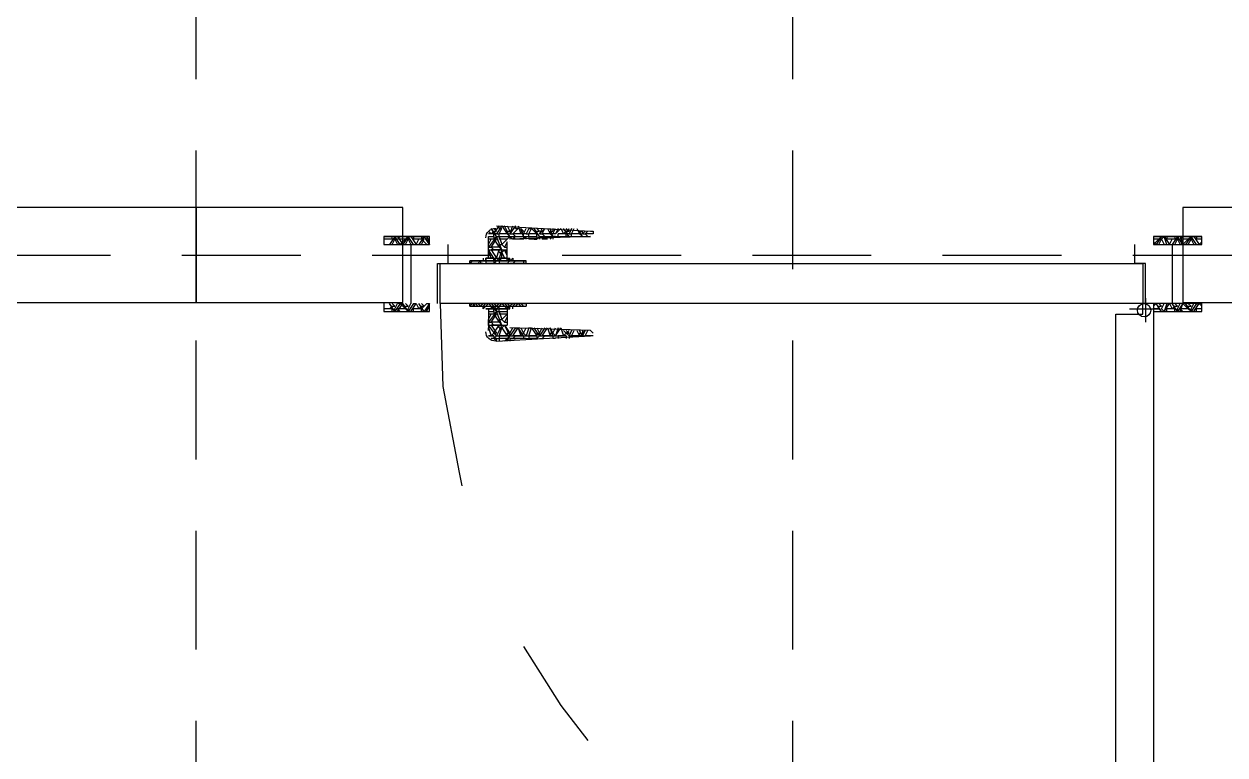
# Model space of a CAD drawing. Header units: centimetres. Extents: x -71 to 5571, y -2315 to 960.
# Drawn here: x 368.4 to 494.7, y 333.9 to 410.8 of the extents above; entities that cross this region are included whole.
import ezdxf

# ---------------------------------------------------------------- set-up
doc = ezdxf.new("R2010")
doc.units = ezdxf.units.CM
doc.linetypes.add('AKS_SEYREK', pattern=[20, 12.5, -7.5])
for name, color, linetype in [('AKS', 8, 'AKS_SEYREK'), ('IC_DUVAR_100', 7, 'Continuous'), ('IC_KAPILAR', 7, 'Continuous')]:
    doc.layers.add(name, color=color, linetype=linetype)

# ---------------------------------------------------------------- blocks, each defined once
blk = doc.blocks.new("100'LÜK 125'LİK PANO")
blk.add_lwpolyline([(0, 0), (10, 0), (10, 125.5), (0, 125.5)], close=True)
blk = doc.blocks.new('kaynak-ic-kapi')
at = {"color": 133, "linetype": 'Continuous', "lineweight": 25, "true_color": 0x6ec1dd}
for p, q in [((54328.39, 7919.03), (54328.39, 7993.18)), ((54324.44, 7991.77), (54324.44, 7920.16)), ((54259.03, 7922.7), (54259.31, 7922.98)), ((54259.31, 7922.98), (54259.31, 7922.7)), ((54259.31, 7922.98), (54269.18, 7922.41)), ((54259.6, 7922.7), (54259.6, 7922.98)), ((54260.16, 7922.98), (54260.44, 7922.7)), ((54260.44, 7922.98), (54260.44, 7922.7)), ((54260.72, 7922.7), (54260.72, 7922.98)), ((54258.47, 7922.41), (54259.03, 7922.41)), ((54259.03, 7922.41), (54258.47, 7922.41)), ((54258.47, 7921.57), (54258.75, 7922.41)), ((54258.47, 7921.85), (54258.47, 7921.57)), ((54258.47, 7919.59), (54258.47, 7921.85)), ((54258.47, 7921.29), (54258.47, 7921.57)), ((54258.47, 7921.57), (54258.47, 7921.57)), ((54258.75, 7922.7), (54258.75, 7922.7)), ((54259.03, 7922.7), (54258.75, 7922.7)), ((54258.75, 7922.7), (54258.75, 7922.7)), ((54259.03, 7922.13), (54258.75, 7922.41)), ((54258.75, 7921.29), (54259.31, 7922.13)), ((54259.03, 7922.41), (54259.03, 7922.7)), ((54259.31, 7922.7), (54259.03, 7922.7)), ((54259.03, 7922.41), (54259.03, 7922.41)), ((54259.31, 7922.41), (54259.03, 7922.13)), ((54259.03, 7922.13), (54259.31, 7922.13)), ((54259.03, 7922.13), (54259.6, 7921.29)), ((54259.31, 7922.7), (54259.6, 7922.7)), ((54259.31, 7922.41), (54259.6, 7922.41)), ((54259.6, 7922.41), (54259.6, 7922.7)), ((54260.44, 7922.7), (54259.6, 7922.7)), ((54259.6, 7922.41), (54259.6, 7922.41)), ((54260.44, 7922.41), (54259.6, 7922.41)), ((54259.6, 7922.41), (54259.88, 7921.57)), ((54259.6, 7921.57), (54259.6, 7921.29)), ((54259.6, 7921.57), (54259.88, 7921.57)), ((54259.88, 7921.57), (54260.44, 7922.41)), ((54260.16, 7921.29), (54259.88, 7921.57)), ((54260.72, 7922.41), (54260.16, 7921.29)), ((54260.16, 7921.29), (54260.72, 7922.13)), ((54260.72, 7922.41), (54260.44, 7922.7)), ((54260.72, 7922.41), (54260.44, 7922.41)), ((54260.44, 7922.13), (54260.44, 7922.41)), ((54260.44, 7922.13), (54260.72, 7922.13)), ((54261.01, 7922.7), (54260.72, 7922.7)), ((54260.72, 7922.7), (54260.72, 7922.7)), ((54260.72, 7922.7), (54261.01, 7922.7)), ((54260.72, 7922.41), (54260.72, 7922.13)), ((54260.72, 7922.41), (54261.01, 7922.41)), ((54260.72, 7922.13), (54261.01, 7921.57)), ((54269.18, 7921.85), (54260.72, 7921.57)), ((54261.29, 7922.41), (54261.01, 7922.7)), ((54262.13, 7922.7), (54261.01, 7922.7)), ((54261.01, 7922.7), (54261.29, 7922.7)), ((54261.29, 7922.41), (54261.01, 7922.41)), ((54262.13, 7922.41), (54261.01, 7922.41)), ((54261.01, 7922.41), (54261.57, 7921.57)), ((54261.29, 7921.57), (54261.29, 7921.57)), ((54261.29, 7921.57), (54261.57, 7921.57)), ((54262.13, 7922.41), (54261.57, 7921.57)), ((54261.57, 7921.57), (54261.85, 7922.41)), ((54261.85, 7922.7), (54261.85, 7922.7)), ((54261.85, 7922.7), (54261.85, 7922.7)), ((54262.13, 7922.13), (54261.85, 7922.41)), ((54261.85, 7921.57), (54262.13, 7922.13)), ((54262.13, 7922.41), (54262.13, 7922.7)), ((54262.13, 7922.41), (54262.13, 7922.7)), ((54262.42, 7922.7), (54262.13, 7922.7)), ((54262.13, 7922.41), (54262.13, 7922.41)), ((54262.42, 7922.41), (54262.13, 7922.13)), ((54262.13, 7922.13), (54262.13, 7922.13)), ((54262.13, 7922.13), (54262.42, 7921.57)), ((54262.42, 7922.7), (54262.42, 7922.7)), ((54262.42, 7922.7), (54262.7, 7922.7)), ((54262.7, 7921.57), (54262.42, 7922.41)), ((54262.42, 7922.41), (54262.7, 7922.41)), ((54262.7, 7922.41), (54262.7, 7922.7)), ((54263.54, 7922.7), (54262.7, 7922.7)), ((54262.7, 7922.7), (54262.7, 7922.7)), ((54262.7, 7922.41), (54262.7, 7922.41)), ((54263.54, 7922.41), (54262.7, 7922.41)), ((54262.7, 7922.41), (54262.98, 7921.57)), ((54262.7, 7921.57), (54262.7, 7921.57)), ((54262.7, 7921.57), (54262.98, 7921.57)), ((54262.98, 7921.57), (54263.54, 7922.41)), ((54263.83, 7922.41), (54263.26, 7921.57)), ((54263.54, 7922.41), (54263.54, 7922.7)), ((54263.54, 7922.7), (54263.54, 7922.7)), ((54263.54, 7922.7), (54263.54, 7922.7)), ((54263.54, 7922.41), (54263.54, 7922.41)), ((54263.54, 7922.13), (54263.54, 7922.41)), ((54263.54, 7922.13), (54263.83, 7922.13)), ((54263.54, 7921.57), (54263.83, 7922.13)), ((54263.83, 7922.7), (54263.83, 7922.7)), ((54263.83, 7922.7), (54263.83, 7922.7)), ((54263.83, 7922.7), (54264.11, 7922.7)), ((54263.83, 7922.41), (54263.83, 7922.13)), ((54263.83, 7922.41), (54264.11, 7922.41)), ((54263.83, 7922.13), (54264.11, 7921.57)), ((54264.39, 7922.41), (54264.11, 7922.7)), ((54264.11, 7922.7), (54264.11, 7922.7)), ((54264.39, 7922.41), (54264.11, 7922.41)), ((54264.95, 7922.41), (54264.11, 7922.41)), ((54264.11, 7922.41), (54264.67, 7921.57)), ((54264.67, 7921.57), (54264.95, 7922.41)), ((54265.24, 7922.41), (54264.95, 7921.57)), ((54265.24, 7922.41), (54264.95, 7922.41)), ((54264.95, 7922.13), (54264.95, 7922.41)), ((54264.95, 7922.13), (54265.24, 7922.13)), ((54264.95, 7921.57), (54265.24, 7922.13)), ((54265.24, 7922.41), (54265.24, 7922.7)), ((54265.24, 7922.41), (54265.24, 7922.7)), ((54265.52, 7922.7), (54265.24, 7922.7)), ((54265.52, 7922.41), (54265.24, 7922.13)), ((54265.24, 7922.13), (54265.52, 7921.57)), ((54265.52, 7922.7), (54265.52, 7922.7)), ((54265.52, 7922.7), (54265.52, 7922.7)), ((54265.52, 7922.7), (54265.52, 7922.7)), ((54265.8, 7921.57), (54265.52, 7922.41)), ((54265.52, 7922.41), (54265.52, 7922.41)), ((54265.52, 7922.41), (54266.08, 7921.57)), ((54265.8, 7922.41), (54265.8, 7922.7)), ((54265.8, 7922.41), (54265.8, 7922.41)), ((54266.64, 7922.41), (54265.8, 7922.41)), ((54266.08, 7921.57), (54266.36, 7922.41)), ((54266.93, 7922.41), (54266.36, 7921.85)), ((54266.64, 7922.13), (54266.36, 7922.41)), ((54266.64, 7922.41), (54266.64, 7922.7)), ((54266.64, 7922.41), (54266.64, 7922.41)), ((54266.93, 7922.41), (54266.64, 7922.13)), ((54266.64, 7922.13), (54266.93, 7922.13)), ((54266.64, 7921.85), (54266.93, 7922.13)), ((54266.64, 7922.13), (54266.93, 7921.85)), ((54266.93, 7922.41), (54268.34, 7922.41)), ((54266.93, 7922.41), (54267.21, 7922.41)), ((54267.21, 7922.41), (54267.21, 7922.41)), ((54267.21, 7922.41), (54267.21, 7922.41)), ((54268.05, 7922.41), (54267.21, 7922.41)), ((54267.21, 7922.41), (54267.49, 7921.85)), ((54267.77, 7921.85), (54268.05, 7922.41)), ((54268.34, 7922.41), (54268.05, 7921.85)), ((54268.34, 7922.41), (54268.05, 7922.41)), ((54268.05, 7922.13), (54268.05, 7922.41)), ((54268.05, 7922.13), (54268.34, 7922.13)), ((54268.62, 7921.85), (54268.34, 7922.41)), ((54268.34, 7922.41), (54268.34, 7922.41)), ((54268.34, 7922.41), (54268.34, 7922.13)), ((54268.34, 7922.41), (54268.62, 7922.41)), ((54268.34, 7921.85), (54268.34, 7922.13)), ((54268.34, 7922.13), (54268.62, 7921.85)), ((54268.9, 7922.41), (54268.62, 7922.41)), ((54269.46, 7922.41), (54268.62, 7922.41)), ((54268.62, 7922.41), (54268.9, 7921.85)), ((54269.18, 7921.85), (54269.46, 7922.13)), ((54269.46, 7922.13), (54269.46, 7922.13)), ((54258.47, 7921.29), (54258.47, 7921.29)), ((54258.47, 7921.29), (54258.75, 7921.29)), ((54258.47, 7921), (54258.47, 7920.72)), ((54258.47, 7921), (54258.75, 7921)), ((54258.47, 7920.72), (54258.47, 7920.72)), ((54258.47, 7920.72), (54258.47, 7920.72)), ((54258.47, 7920.72), (54258.75, 7920.16)), ((54259.03, 7921.29), (54258.75, 7921.29)), ((54259.03, 7921.29), (54258.75, 7921)), ((54259.6, 7921.29), (54258.75, 7921.29)), ((54259.6, 7921), (54258.75, 7921)), ((54258.75, 7921), (54259.31, 7920.16)), ((54259.03, 7920.16), (54259.6, 7921)), ((54259.88, 7921.29), (54259.6, 7921.29)), ((54259.88, 7921.29), (54259.6, 7921)), ((54259.6, 7920.72), (54259.6, 7921)), ((54259.6, 7920.72), (54259.88, 7920.72)), ((54259.6, 7919.88), (54259.88, 7920.72)), ((54260.16, 7921), (54259.88, 7920.72)), ((54259.88, 7920.72), (54260.44, 7920.16)), ((54260.16, 7921.29), (54260.16, 7921.29)), ((54260.44, 7920.44), (54260.16, 7921)), ((54260.16, 7921), (54260.16, 7921)), ((54260.16, 7921), (54260.44, 7921)), ((54260.44, 7921.29), (54260.44, 7921.29)), ((54260.44, 7921.29), (54260.44, 7921.29)), ((54260.44, 7919.59), (54260.44, 7921.29)), ((54260.44, 7921), (54260.44, 7921)), ((54260.44, 7921), (54260.44, 7921)), ((54260.72, 7921.29), (54260.72, 7921.29)), ((54327.54, 7918.47), (54327.54, 7921)), ((54247.47, 7919.88), (54248.32, 7919.88)), ((54248.32, 7919.59), (54247.47, 7919.59)), ((54248.6, 7919.88), (54248.04, 7919.03)), ((54248.32, 7919.31), (54248.04, 7919.59)), ((54248.32, 7919.88), (54248.32, 7919.59)), ((54248.32, 7919.31), (54248.6, 7919.31)), ((54248.32, 7919.03), (54248.6, 7919.31)), ((54249.16, 7919.03), (54248.6, 7919.88)), ((54248.6, 7919.88), (54248.6, 7919.59)), ((54248.6, 7919.88), (54248.88, 7919.88)), ((54248.6, 7919.59), (54248.88, 7919.03)), ((54249.16, 7919.88), (54248.88, 7919.59)), ((54248.88, 7919.88), (54249.45, 7919.03)), ((54249.73, 7919.59), (54248.88, 7919.59)), ((54249.16, 7919.03), (54248.88, 7919.03)), ((54249.16, 7919.88), (54249.16, 7919.88)), ((54249.16, 7919.03), (54249.73, 7919.59)), ((54249.16, 7919.03), (54249.45, 7919.03)), ((54250.01, 7919.88), (54249.45, 7919.03)), ((54250.01, 7919.88), (54249.73, 7919.59)), ((54249.73, 7919.31), (54249.73, 7919.59)), ((54249.73, 7919.31), (54250.01, 7919.31)), ((54249.73, 7919.03), (54250.01, 7919.31)), ((54250.57, 7919.03), (54250.01, 7919.88)), ((54250.01, 7919.88), (54250.01, 7919.88)), ((54250.01, 7919.88), (54250.01, 7919.59)), ((54250.01, 7919.88), (54250.29, 7919.88)), ((54250.01, 7919.59), (54250.29, 7919.03)), ((54250.29, 7919.88), (54250.86, 7919.03)), ((54250.29, 7912.83), (54250.29, 7919.03)), ((54250.57, 7919.88), (54250.57, 7919.88)), ((54250.57, 7919.88), (54250.57, 7919.59)), ((54251.42, 7919.59), (54250.57, 7919.59)), ((54250.57, 7919.03), (54250.57, 7919.03)), ((54250.57, 7919.03), (54250.86, 7919.03)), ((54250.86, 7919.03), (54251.14, 7919.59)), ((54251.7, 7919.88), (54251.14, 7919.03)), ((54251.42, 7919.31), (54251.14, 7919.59)), ((54251.42, 7919.88), (54251.42, 7919.88)), ((54251.42, 7919.88), (54251.42, 7919.59)), ((54251.7, 7919.88), (54251.42, 7919.59)), ((54251.42, 7919.59), (54251.98, 7919.03)), ((54251.42, 7919.31), (54251.7, 7919.31)), ((54251.42, 7919.03), (54251.7, 7919.31)), ((54252.27, 7919.03), (54251.7, 7919.88)), ((54251.7, 7919.88), (54252.27, 7919.88)), ((54251.7, 7919.88), (54251.98, 7919.88)), ((54251.98, 7919.88), (54251.98, 7919.88)), ((54251.98, 7919.88), (54251.98, 7919.59)), ((54251.98, 7919.88), (54252.27, 7919.03)), ((54252.27, 7919.59), (54251.98, 7919.59)), ((54251.98, 7919.03), (54251.98, 7919.03)), ((54251.98, 7919.03), (54252.27, 7919.03)), ((54252.27, 7919.03), (54252.27, 7919.03)), ((54327.54, 7919.03), (54253.39, 7919.03)), ((54253.39, 7919.03), (54253.39, 7914.8)), ((54256.78, 7919.03), (54256.49, 7919.31)), ((54256.49, 7919.31), (54262.42, 7919.31)), ((54256.78, 7919.03), (54256.49, 7919.03)), ((54256.49, 7919.03), (54256.49, 7919.03)), ((54256.78, 7919.03), (54257.06, 7919.31)), ((54256.78, 7919.31), (54257.06, 7919.03)), ((54256.78, 7919.03), (54257.06, 7919.03)), ((54257.34, 7919.31), (54257.06, 7919.03)), ((54257.34, 7919.03), (54257.62, 7919.31)), ((54257.62, 7919.31), (54257.9, 7919.03)), ((54257.9, 7919.31), (54257.9, 7919.59)), ((54257.9, 7919.59), (54258.19, 7919.31)), ((54257.9, 7919.59), (54257.9, 7919.31)), ((54258.19, 7919.03), (54257.9, 7919.31)), ((54258.19, 7919.59), (54258.19, 7919.59)), ((54259.03, 7919.59), (54258.19, 7919.59)), ((54258.19, 7919.59), (54260.72, 7919.59)), ((54258.19, 7919.59), (54258.19, 7919.59)), ((54258.19, 7919.31), (54258.47, 7919.03)), ((54258.19, 7919.03), (54258.19, 7919.03)), ((54258.19, 7919.03), (54258.47, 7919.03)), ((54259.03, 7920.16), (54258.47, 7920.16)), ((54258.47, 7919.88), (54259.03, 7919.88)), ((54258.47, 7919.03), (54258.75, 7919.31)), ((54259.03, 7920.16), (54258.75, 7920.16)), ((54259.03, 7919.31), (54258.75, 7919.59)), ((54258.75, 7919.31), (54258.75, 7919.59)), ((54259.03, 7919.88), (54259.03, 7920.16)), ((54259.31, 7919.88), (54259.03, 7920.16)), ((54259.03, 7920.16), (54259.31, 7920.16)), ((54259.03, 7919.88), (54259.03, 7919.59)), ((54259.03, 7919.59), (54259.31, 7919.31)), ((54259.03, 7919.31), (54259.31, 7919.31)), ((54259.03, 7919.03), (54259.31, 7919.31)), ((54259.31, 7919.88), (54260.44, 7919.88)), ((54259.31, 7919.88), (54259.6, 7919.88)), ((54259.31, 7919.88), (54259.6, 7919.88)), ((54259.31, 7919.31), (54259.6, 7919.03)), ((54259.6, 7919.88), (54259.6, 7920.16)), ((54260.44, 7920.16), (54259.6, 7920.16)), ((54259.6, 7919.88), (54259.6, 7919.59)), ((54259.6, 7919.88), (54259.6, 7919.59)), ((54260.44, 7919.59), (54259.6, 7919.59)), ((54259.6, 7919.03), (54259.6, 7919.03)), ((54259.6, 7919.03), (54259.88, 7919.03)), ((54260.44, 7920.16), (54260.44, 7920.16)), ((54260.44, 7919.59), (54260.44, 7919.59)), ((54260.44, 7919.31), (54260.44, 7919.59)), ((54260.44, 7919.31), (54260.72, 7919.31)), ((54260.44, 7919.03), (54260.72, 7919.31)), ((54260.72, 7919.59), (54260.72, 7919.59)), ((54260.72, 7919.59), (54260.72, 7919.59)), ((54261.01, 7919.59), (54261.01, 7919.31)), ((54261.29, 7919.03), (54261.01, 7919.31)), ((54261.29, 7919.31), (54261.57, 7919.03)), ((54261.29, 7919.03), (54261.29, 7919.03)), ((54261.29, 7919.03), (54261.57, 7919.03)), ((54261.57, 7919.03), (54261.85, 7919.31)), ((54262.13, 7919.31), (54261.85, 7919.03)), ((54261.85, 7919.03), (54262.13, 7919.31)), ((54262.42, 7919.31), (54262.42, 7919.31)), ((54325.85, 7919.59), (54328.95, 7919.59)), ((54327.26, 7914.8), (54327.26, 7919.03)), ((54328.95, 7919.59), (54328.39, 7919.59)), ((54328.39, 7919.31), (54328.67, 7919.03)), ((54328.39, 7919.03), (54328.67, 7919.03)), ((54329.24, 7919.88), (54328.67, 7919.03)), ((54328.67, 7919.03), (54328.95, 7919.59)), ((54329.24, 7919.88), (54328.95, 7919.59)), ((54328.95, 7919.31), (54328.95, 7919.59)), ((54328.95, 7919.31), (54329.24, 7919.31)), ((54328.95, 7919.03), (54329.24, 7919.31)), ((54329.24, 7919.88), (54329.24, 7919.88)), ((54329.24, 7919.88), (54329.24, 7919.88)), ((54329.52, 7919.88), (54329.24, 7919.59)), ((54329.24, 7919.59), (54329.52, 7919.03)), ((54329.8, 7919.03), (54329.52, 7919.88)), ((54329.52, 7919.88), (54329.52, 7919.88)), ((54329.52, 7919.88), (54330.08, 7919.03)), ((54329.8, 7919.88), (54329.8, 7919.88)), ((54329.8, 7919.88), (54329.8, 7919.59)), ((54330.65, 7919.59), (54329.8, 7919.59)), ((54329.8, 7919.03), (54329.8, 7919.03)), ((54329.8, 7919.03), (54330.08, 7919.03)), ((54330.08, 7919.03), (54330.36, 7919.59)), ((54330.93, 7919.88), (54330.36, 7919.03)), ((54330.65, 7919.31), (54330.36, 7919.59)), ((54330.36, 7912.83), (54330.36, 7919.03)), ((54330.65, 7919.88), (54330.65, 7919.88)), ((54330.65, 7919.88), (54330.65, 7919.59)), ((54330.65, 7919.31), (54330.93, 7919.31)), ((54330.65, 7919.03), (54330.93, 7919.31)), ((54331.49, 7919.03), (54330.93, 7919.88)), ((54330.93, 7919.88), (54330.93, 7919.59)), ((54330.93, 7919.88), (54331.21, 7919.88)), ((54330.93, 7919.59), (54331.21, 7919.03)), ((54331.49, 7919.88), (54331.21, 7919.88)), ((54331.49, 7919.88), (54331.21, 7919.59)), ((54331.21, 7919.88), (54331.49, 7919.03)), ((54332.05, 7919.59), (54331.21, 7919.59)), ((54331.49, 7919.03), (54331.21, 7919.03)), ((54331.49, 7919.03), (54332.05, 7919.59)), ((54331.49, 7919.03), (54331.49, 7919.03)), ((54332.34, 7919.88), (54331.77, 7919.03)), ((54332.34, 7919.88), (54332.05, 7919.59)), ((54332.05, 7919.31), (54332.05, 7919.59)), ((54332.05, 7919.31), (54332.34, 7919.31)), ((54332.05, 7919.03), (54332.34, 7919.31)), ((54332.9, 7919.03), (54332.34, 7919.88)), ((54332.34, 7919.88), (54332.34, 7919.88)), ((54332.34, 7919.88), (54332.34, 7919.59)), ((54332.34, 7919.88), (54332.62, 7919.88)), ((54332.34, 7919.59), (54332.62, 7919.03)), ((54332.62, 7919.88), (54333.18, 7919.03)), ((54332.9, 7919.88), (54332.9, 7919.88)), ((54332.9, 7919.88), (54332.9, 7919.59)), ((54333.46, 7919.59), (54332.9, 7919.59)), ((54332.9, 7919.03), (54332.9, 7919.03)), ((54332.9, 7919.03), (54333.18, 7919.03)), ((54333.18, 7919.03), (54333.46, 7919.31)), ((54333.46, 7919.03), (54333.46, 7919.03)), ((54253.39, 7914.8), (54327.26, 7914.8)), ((54254.24, 7914.8), (54254.24, 7912.83)), ((54256.49, 7914.8), (54256.49, 7914.8)), ((54256.78, 7914.52), (54256.49, 7914.8)), ((54257.34, 7914.8), (54256.49, 7914.8)), ((54256.49, 7914.8), (54256.49, 7914.8)), ((54256.49, 7914.8), (54256.49, 7914.52)), ((54256.49, 7914.52), (54256.49, 7914.52)), ((54256.78, 7914.52), (54256.49, 7914.52)), ((54256.49, 7914.52), (54256.49, 7914.52)), ((54257.62, 7914.52), (54257.34, 7914.8)), ((54257.34, 7914.8), (54257.34, 7914.8)), ((54257.34, 7914.8), (54257.34, 7914.8)), ((54257.62, 7914.52), (54257.34, 7914.52)), ((54257.9, 7914.8), (54257.62, 7914.8)), ((54257.62, 7914.8), (54257.62, 7914.8)), ((54257.62, 7914.8), (54257.9, 7914.8)), ((54257.62, 7914.52), (54257.62, 7914.52)), ((54257.62, 7914.52), (54257.62, 7914.52)), ((54257.62, 7914.52), (54257.9, 7914.52)), ((54257.9, 7914.8), (54258.19, 7914.8)), ((54257.9, 7914.52), (54258.19, 7914.52)), ((54257.9, 7914.24), (54257.9, 7914.52)), ((54258.19, 7914.52), (54258.19, 7914.8)), ((54259.03, 7914.8), (54258.19, 7914.8)), ((54258.19, 7914.24), (54258.19, 7914.52)), ((54258.19, 7914.52), (54258.19, 7914.24)), ((54259.03, 7914.24), (54258.19, 7914.24)), ((54258.19, 7914.24), (54258.19, 7914.24)), ((54258.19, 7914.24), (54260.72, 7914.24)), ((54258.47, 7913.67), (54258.75, 7914.24)), ((54258.47, 7914.24), (54258.47, 7911.98)), ((54259.03, 7914.8), (54258.75, 7914.8)), ((54258.75, 7914.8), (54258.75, 7914.8)), ((54259.03, 7914.24), (54258.75, 7914.24)), ((54258.75, 7914.24), (54258.75, 7914.24)), ((54258.75, 7913.39), (54259.31, 7914.24)), ((54259.03, 7914.52), (54259.03, 7914.8)), ((54259.31, 7914.8), (54259.03, 7914.8)), ((54259.03, 7914.52), (54259.03, 7914.24)), ((54259.31, 7914.52), (54259.03, 7914.52)), ((54259.03, 7914.24), (54259.03, 7914.52)), ((54259.03, 7914.24), (54259.31, 7914.52)), ((54259.03, 7914.24), (54259.31, 7914.24)), ((54259.03, 7914.24), (54259.31, 7914.24)), ((54259.31, 7914.8), (54259.31, 7914.8)), ((54259.31, 7914.8), (54259.6, 7914.8)), ((54259.31, 7914.52), (54259.6, 7914.52)), ((54259.31, 7914.24), (54259.31, 7914.24)), ((54259.31, 7914.24), (54259.6, 7913.39)), ((54259.6, 7914.52), (54259.6, 7914.8)), ((54260.44, 7914.8), (54259.6, 7914.8)), ((54259.6, 7914.8), (54259.6, 7914.8)), ((54259.6, 7914.24), (54259.6, 7914.52)), ((54259.6, 7914.52), (54259.6, 7914.52)), ((54259.6, 7914.52), (54259.88, 7914.24)), ((54259.88, 7913.39), (54259.6, 7914.24)), ((54260.44, 7914.24), (54259.6, 7914.24)), ((54259.88, 7913.67), (54260.16, 7914.24)), ((54259.88, 7914.24), (54259.88, 7913.67)), ((54260.16, 7914.24), (54260.44, 7914.24)), ((54260.72, 7914.52), (54260.44, 7914.8)), ((54260.72, 7914.52), (54260.44, 7914.8)), ((54260.44, 7914.8), (54260.44, 7914.8)), ((54260.44, 7914.8), (54260.44, 7914.8)), ((54260.72, 7914.52), (54260.44, 7914.24)), ((54260.44, 7914.24), (54260.44, 7914.24)), ((54260.44, 7914.24), (54260.72, 7914.24)), ((54260.44, 7914.24), (54260.44, 7912.55)), ((54261.01, 7914.8), (54260.72, 7914.8)), ((54260.72, 7914.8), (54260.72, 7914.8)), ((54260.72, 7914.8), (54261.01, 7914.8)), ((54261.01, 7914.24), (54260.72, 7914.52)), ((54260.72, 7914.52), (54260.72, 7914.24)), ((54260.72, 7914.52), (54261.01, 7914.52)), ((54260.72, 7914.24), (54260.72, 7914.24)), ((54260.72, 7914.24), (54260.72, 7914.24)), ((54260.72, 7914.24), (54260.72, 7914.24)), ((54261.29, 7914.52), (54261.01, 7914.8)), ((54262.13, 7914.8), (54261.01, 7914.8)), ((54261.01, 7914.8), (54261.29, 7914.8)), ((54261.01, 7914.52), (54261.01, 7914.52)), ((54261.01, 7914.24), (54261.01, 7914.52)), ((54261.29, 7914.52), (54261.29, 7914.52)), ((54261.85, 7914.8), (54261.85, 7914.8)), ((54261.85, 7914.8), (54261.85, 7914.8)), ((54262.13, 7914.52), (54262.13, 7914.8)), ((54262.13, 7914.52), (54262.13, 7914.8)), ((54262.42, 7914.8), (54262.13, 7914.8)), ((54262.13, 7914.52), (54262.13, 7914.52)), ((54262.13, 7914.52), (54262.13, 7914.52)), ((54262.42, 7914.8), (54262.42, 7914.8)), ((54262.42, 7914.8), (54262.42, 7914.8)), ((54262.42, 7914.52), (54262.42, 7914.52)), ((54262.42, 7914.52), (54262.42, 7914.52)), ((54262.42, 7914.52), (54262.42, 7914.52)), ((54326.42, 7914.8), (54326.42, 7912.83)), ((54248.6, 7911.98), (54248.04, 7912.83)), ((54248.32, 7912.83), (54248.6, 7912.26)), ((54249.16, 7912.83), (54248.6, 7911.98)), ((54248.6, 7912.26), (54248.88, 7912.83)), ((54249.16, 7912.83), (54248.88, 7912.83)), ((54248.88, 7911.98), (54249.45, 7912.83)), ((54249.16, 7912.83), (54249.45, 7912.83)), ((54249.16, 7912.83), (54249.73, 7912.26)), ((54250.01, 7911.98), (54249.45, 7912.83)), ((54249.73, 7912.83), (54250.01, 7912.26)), ((54250.57, 7912.83), (54250.01, 7911.98)), ((54250.01, 7912.26), (54250.29, 7912.83)), ((54250.29, 7911.98), (54250.86, 7912.83)), ((54250.57, 7912.83), (54250.57, 7912.83)), ((54250.57, 7912.83), (54250.86, 7912.83)), ((54250.86, 7912.83), (54251.14, 7912.26)), ((54251.7, 7911.98), (54251.14, 7912.83)), ((54251.42, 7912.26), (54251.98, 7912.83)), ((54251.42, 7912.83), (54251.7, 7912.26)), ((54252.27, 7912.83), (54251.7, 7911.98)), ((54251.98, 7912.83), (54251.98, 7912.83)), ((54251.98, 7912.83), (54252.27, 7912.83)), ((54251.98, 7911.98), (54252.27, 7912.83)), ((54252.27, 7912.83), (54252.27, 7912.83)), ((54258.47, 7913.39), (54258.47, 7913.67)), ((54258.47, 7913.67), (54258.47, 7913.67)), ((54258.47, 7913.67), (54258.47, 7913.67)), ((54258.47, 7913.39), (54258.47, 7913.39)), ((54258.47, 7913.39), (54258.75, 7913.39)), ((54259.31, 7911.98), (54258.47, 7913.11)), ((54258.47, 7913.11), (54258.47, 7912.83)), ((54258.47, 7913.11), (54258.75, 7913.11)), ((54258.47, 7912.83), (54258.47, 7912.83)), ((54258.47, 7912.83), (54258.47, 7912.83)), ((54258.47, 7912.83), (54258.75, 7912.26)), ((54259.03, 7913.39), (54258.75, 7913.39)), ((54259.03, 7913.39), (54258.75, 7913.11)), ((54259.6, 7913.39), (54258.75, 7913.39)), ((54259.6, 7913.11), (54258.75, 7913.11)), ((54258.75, 7913.11), (54259.31, 7912.26)), ((54259.03, 7912.26), (54259.6, 7913.11)), ((54259.6, 7913.67), (54259.6, 7913.39)), ((54259.6, 7913.67), (54259.88, 7913.67)), ((54259.88, 7913.39), (54259.6, 7913.39)), ((54259.88, 7913.39), (54259.6, 7913.11)), ((54259.6, 7912.83), (54259.6, 7913.11)), ((54259.6, 7912.83), (54259.88, 7912.83)), ((54259.6, 7911.98), (54259.88, 7912.83)), ((54260.16, 7913.39), (54259.88, 7913.67)), ((54260.16, 7913.11), (54259.88, 7912.83)), ((54259.88, 7912.83), (54260.44, 7912.26)), ((54260.44, 7913.96), (54260.16, 7913.39)), ((54260.16, 7913.39), (54260.44, 7913.67)), ((54260.16, 7913.39), (54260.16, 7913.39)), ((54260.44, 7912.55), (54260.16, 7913.11)), ((54260.16, 7913.11), (54260.16, 7913.11)), ((54260.16, 7913.11), (54260.44, 7913.11)), ((54260.44, 7913.39), (54260.44, 7913.39)), ((54260.44, 7913.39), (54260.44, 7913.39)), ((54260.44, 7913.11), (54260.44, 7913.11)), ((54260.44, 7913.11), (54260.44, 7913.11)), ((54328.39, 7912.83), (54328.67, 7912.83)), ((54328.39, 7912.55), (54328.67, 7912.83)), ((54328.39, 7912.83), (54328.95, 7912.26)), ((54329.24, 7911.98), (54328.67, 7912.83)), ((54328.95, 7912.83), (54329.24, 7912.26)), ((54329.24, 7912.26), (54329.52, 7912.83)), ((54329.8, 7912.83), (54329.52, 7911.98)), ((54329.52, 7911.98), (54330.08, 7912.83)), ((54329.8, 7912.83), (54329.8, 7912.83)), ((54329.8, 7912.83), (54330.08, 7912.83)), ((54330.08, 7912.83), (54330.36, 7912.26)), ((54330.93, 7911.98), (54330.36, 7912.83)), ((54330.65, 7912.83), (54330.93, 7912.26)), ((54331.49, 7912.83), (54330.93, 7911.98)), ((54330.93, 7912.26), (54331.21, 7912.83)), ((54331.49, 7912.83), (54331.21, 7912.83)), ((54331.21, 7911.98), (54331.49, 7912.83)), ((54331.49, 7912.83), (54331.49, 7912.83)), ((54331.49, 7912.83), (54332.05, 7912.26)), ((54332.34, 7911.98), (54331.77, 7912.83)), ((54332.05, 7912.83), (54332.34, 7912.26)), ((54332.34, 7912.26), (54332.62, 7912.83)), ((54332.62, 7911.98), (54333.18, 7912.83)), ((54332.9, 7912.83), (54332.9, 7912.83)), ((54332.9, 7912.83), (54333.18, 7912.83)), ((54333.18, 7912.83), (54333.46, 7912.55)), ((54333.46, 7912.83), (54333.46, 7912.83)), ((54248.32, 7912.26), (54247.47, 7912.26)), ((54247.47, 7911.98), (54248.32, 7911.98)), ((54248.32, 7912.26), (54248.04, 7912.26)), ((54248.32, 7912.26), (54248.32, 7911.98)), ((54248.32, 7912.26), (54248.6, 7912.26)), ((54249.16, 7911.98), (54248.88, 7912.26)), ((54249.73, 7912.26), (54248.88, 7912.26)), ((54249.16, 7911.98), (54249.16, 7911.98)), ((54250.01, 7911.98), (54249.73, 7912.26)), ((54249.73, 7912.26), (54249.73, 7912.26)), ((54249.73, 7912.26), (54250.01, 7912.26)), ((54250.01, 7911.98), (54250.01, 7912.26)), ((54250.01, 7911.98), (54250.01, 7911.98)), ((54250.01, 7911.98), (54250.29, 7911.98)), ((54250.57, 7911.98), (54250.57, 7912.26)), ((54251.42, 7912.26), (54250.57, 7912.26)), ((54250.57, 7911.98), (54250.57, 7911.98)), ((54251.42, 7912.26), (54251.14, 7912.26)), ((54251.42, 7911.98), (54251.42, 7912.26)), ((54251.7, 7911.98), (54251.42, 7912.26)), ((54251.42, 7912.26), (54251.7, 7912.26)), ((54251.42, 7911.98), (54251.42, 7911.98)), ((54251.7, 7911.98), (54252.27, 7911.98)), ((54251.7, 7911.98), (54251.98, 7911.98)), ((54251.98, 7911.98), (54251.98, 7912.26)), ((54252.27, 7912.26), (54251.98, 7912.26)), ((54251.98, 7911.98), (54251.98, 7911.98)), ((54259.03, 7912.26), (54258.47, 7912.26)), ((54258.47, 7911.98), (54259.03, 7911.98)), ((54259.03, 7911.7), (54258.47, 7911.7)), ((54258.47, 7911.42), (54258.75, 7911.7)), ((54259.03, 7912.26), (54258.75, 7912.26)), ((54259.03, 7911.42), (54258.75, 7911.7)), ((54259.03, 7911.98), (54259.03, 7912.26)), ((54259.31, 7911.98), (54259.03, 7912.26)), ((54259.03, 7912.26), (54259.31, 7912.26)), ((54259.03, 7911.98), (54259.03, 7911.7)), ((54259.31, 7911.7), (54259.03, 7911.7)), ((54259.03, 7911.7), (54259.6, 7910.85)), ((54259.31, 7911.98), (54259.6, 7911.98)), ((54259.88, 7910.85), (54259.31, 7911.7)), ((54259.31, 7911.7), (54259.6, 7911.7)), ((54259.6, 7911.98), (54259.6, 7912.26)), ((54260.44, 7912.26), (54259.6, 7912.26)), ((54259.6, 7911.98), (54259.6, 7911.7)), ((54260.44, 7911.7), (54259.6, 7911.7)), ((54259.6, 7911.7), (54259.88, 7911.14)), ((54259.88, 7910.85), (54260.44, 7911.7)), ((54260.72, 7911.98), (54260.44, 7912.26)), ((54260.72, 7911.98), (54260.44, 7912.26)), ((54260.44, 7912.26), (54260.44, 7912.26)), ((54260.72, 7911.98), (54260.44, 7911.7)), ((54260.44, 7911.42), (54260.44, 7911.7)), ((54260.72, 7912.55), (54260.72, 7912.55)), ((54260.72, 7911.98), (54260.72, 7912.26)), ((54260.72, 7912.26), (54260.72, 7912.26)), ((54269.18, 7911.98), (54260.72, 7912.26)), ((54260.72, 7911.98), (54261.01, 7911.98)), ((54261.29, 7910.85), (54260.72, 7911.7)), ((54260.72, 7911.7), (54260.72, 7911.7)), ((54260.72, 7911.7), (54261.01, 7911.7)), ((54260.72, 7911.7), (54261.01, 7910.85)), ((54261.29, 7911.98), (54261.01, 7912.26)), ((54262.13, 7912.26), (54261.01, 7912.26)), ((54261.01, 7911.98), (54261.29, 7912.26)), ((54261.29, 7911.98), (54261.01, 7911.7)), ((54262.13, 7911.7), (54261.01, 7911.7)), ((54261.01, 7911.7), (54261.57, 7911.14)), ((54261.57, 7910.85), (54261.85, 7911.7)), ((54261.85, 7912.26), (54261.85, 7912.26)), ((54261.85, 7912.26), (54261.85, 7912.26)), ((54262.13, 7911.98), (54261.85, 7911.14)), ((54262.13, 7911.42), (54261.85, 7911.7)), ((54262.13, 7911.98), (54262.13, 7912.26)), ((54262.13, 7911.98), (54262.13, 7912.26)), ((54262.42, 7911.98), (54262.13, 7912.26)), ((54262.13, 7911.98), (54262.13, 7911.7)), ((54262.42, 7911.7), (54262.13, 7911.7)), ((54262.13, 7911.7), (54262.42, 7911.14)), ((54262.42, 7912.26), (54262.42, 7911.98)), ((54262.42, 7911.98), (54262.7, 7911.98)), ((54262.7, 7911.14), (54262.42, 7911.7)), ((54262.42, 7911.7), (54262.7, 7911.7)), ((54262.7, 7911.98), (54262.7, 7912.26)), ((54263.54, 7912.26), (54262.7, 7912.26)), ((54262.7, 7911.98), (54262.7, 7912.26)), ((54262.7, 7911.98), (54262.7, 7911.7)), ((54263.54, 7911.7), (54262.7, 7911.7)), ((54262.7, 7911.7), (54262.98, 7911.14)), ((54262.98, 7911.14), (54263.54, 7911.7)), ((54263.26, 7912.26), (54263.54, 7912.26)), ((54263.83, 7911.98), (54263.54, 7912.26)), ((54263.54, 7911.98), (54263.54, 7912.26)), ((54263.54, 7912.26), (54263.54, 7912.26)), ((54263.54, 7911.98), (54263.54, 7911.7)), ((54263.54, 7911.42), (54263.54, 7911.7)), ((54263.83, 7911.98), (54263.83, 7912.26)), ((54263.83, 7911.98), (54264.11, 7911.98)), ((54264.39, 7911.14), (54263.83, 7911.7)), ((54263.83, 7911.7), (54263.83, 7911.7)), ((54263.83, 7911.7), (54264.11, 7911.7)), ((54263.83, 7911.7), (54264.11, 7911.14)), ((54264.39, 7911.98), (54264.11, 7912.26)), ((54264.67, 7912.26), (54264.11, 7912.26)), ((54264.11, 7911.98), (54264.11, 7912.26)), ((54264.39, 7911.98), (54264.11, 7911.7)), ((54264.95, 7911.7), (54264.11, 7911.7)), ((54264.11, 7911.7), (54264.39, 7911.14)), ((54264.67, 7911.14), (54264.95, 7911.7)), ((54265.24, 7911.98), (54264.95, 7912.26)), ((54265.24, 7911.98), (54264.95, 7911.14)), ((54265.24, 7911.98), (54264.95, 7911.7)), ((54264.95, 7911.42), (54264.95, 7911.7)), ((54265.24, 7911.98), (54265.24, 7912.26)), ((54265.52, 7911.98), (54265.24, 7911.98)), ((54265.52, 7911.7), (54265.24, 7911.7)), ((54265.24, 7911.7), (54265.52, 7911.14)), ((54265.52, 7911.98), (54265.52, 7911.98)), ((54265.52, 7911.98), (54265.52, 7911.98)), ((54265.52, 7911.98), (54265.8, 7911.98)), ((54265.8, 7911.14), (54265.52, 7911.7)), ((54265.52, 7911.7), (54265.52, 7911.7)), ((54265.52, 7911.7), (54266.08, 7911.14)), ((54265.8, 7911.98), (54265.8, 7911.98)), ((54265.8, 7911.98), (54265.8, 7911.7)), ((54266.64, 7911.7), (54265.8, 7911.7)), ((54266.08, 7911.14), (54266.36, 7911.7)), ((54266.93, 7911.98), (54266.36, 7911.14)), ((54266.64, 7911.42), (54266.36, 7911.7)), ((54266.93, 7911.98), (54266.64, 7911.98)), ((54266.64, 7911.98), (54266.64, 7911.98)), ((54266.64, 7911.98), (54266.64, 7911.7)), ((54266.93, 7911.7), (54266.64, 7911.7)), ((54266.64, 7911.7), (54266.93, 7911.14)), ((54266.93, 7911.98), (54266.93, 7911.98)), ((54266.93, 7911.98), (54267.21, 7911.98)), ((54267.21, 7911.14), (54266.93, 7911.7)), ((54266.93, 7911.7), (54267.21, 7911.7)), ((54267.21, 7911.98), (54267.21, 7911.98)), ((54267.21, 7911.98), (54267.21, 7911.7)), ((54267.21, 7911.98), (54267.21, 7911.98)), ((54268.05, 7911.7), (54267.21, 7911.7)), ((54267.21, 7911.7), (54267.49, 7911.14)), ((54267.77, 7911.14), (54268.05, 7911.7)), ((54268.34, 7911.98), (54268.05, 7911.42)), ((54268.34, 7911.98), (54268.05, 7911.7)), ((54268.05, 7911.42), (54268.05, 7911.7)), ((54268.34, 7911.98), (54268.34, 7911.98)), ((54268.34, 7911.98), (54268.34, 7911.98)), ((54268.62, 7911.42), (54268.34, 7911.7)), ((54268.34, 7911.7), (54268.34, 7911.7)), ((54268.34, 7911.7), (54268.62, 7911.7)), ((54268.34, 7911.7), (54268.34, 7911.42)), ((54268.9, 7911.98), (54268.62, 7911.7)), ((54269.46, 7911.7), (54268.62, 7911.7)), ((54268.62, 7911.7), (54268.9, 7911.42)), ((54268.9, 7911.98), (54268.9, 7911.98)), ((54269.18, 7911.7), (54269.18, 7911.7)), ((54269.46, 7911.42), (54269.46, 7911.7)), ((54328.95, 7912.26), (54328.39, 7912.26)), ((54329.24, 7911.98), (54328.95, 7912.26)), ((54328.95, 7912.26), (54328.95, 7912.26)), ((54328.95, 7912.26), (54329.24, 7912.26)), ((54329.52, 7911.98), (54329.24, 7912.26)), ((54329.24, 7911.98), (54329.24, 7911.98)), ((54329.24, 7911.98), (54329.24, 7911.98)), ((54329.52, 7911.98), (54329.52, 7911.98)), ((54329.8, 7911.98), (54329.8, 7912.26)), ((54330.65, 7912.26), (54329.8, 7912.26)), ((54329.8, 7911.98), (54329.8, 7911.98)), ((54330.65, 7912.26), (54330.36, 7912.26)), ((54330.65, 7911.98), (54330.65, 7912.26)), ((54330.65, 7912.26), (54330.93, 7912.26)), ((54330.65, 7911.98), (54330.65, 7911.98)), ((54330.93, 7911.98), (54330.93, 7912.26)), ((54330.93, 7911.98), (54331.21, 7911.98)), ((54331.49, 7911.98), (54331.21, 7912.26)), ((54332.05, 7912.26), (54331.21, 7912.26)), ((54331.49, 7911.98), (54331.49, 7911.98)), ((54332.05, 7912.26), (54332.05, 7912.26)), ((54332.05, 7912.26), (54332.34, 7912.26)), ((54332.34, 7911.98), (54332.34, 7912.26)), ((54332.34, 7911.98), (54332.62, 7911.98)), ((54332.9, 7911.98), (54332.9, 7912.26)), ((54333.46, 7912.26), (54332.9, 7912.26)), ((54332.9, 7911.98), (54332.9, 7911.98)), ((54259.03, 7911.42), (54259.31, 7911.42)), ((54259.03, 7911.14), (54259.31, 7911.42)), ((54259.31, 7910.85), (54269.18, 7911.42)), ((54259.6, 7911.14), (54259.6, 7910.85)), ((54259.6, 7911.14), (54259.88, 7911.14)), ((54259.88, 7910.85), (54259.88, 7910.85)), ((54260.44, 7911.42), (54260.72, 7911.42)), ((54260.44, 7910.85), (54260.72, 7911.42)), ((54261.29, 7911.14), (54261.29, 7910.85)), ((54261.29, 7911.14), (54261.57, 7911.14)), ((54261.85, 7911.14), (54262.13, 7911.42)), ((54262.13, 7911.42), (54262.13, 7911.42)), ((54262.7, 7911.14), (54262.7, 7911.14)), ((54262.7, 7911.14), (54262.98, 7911.14)), ((54263.54, 7911.42), (54263.83, 7911.42)), ((54263.54, 7911.14), (54263.83, 7911.42)), ((54264.95, 7911.42), (54265.24, 7911.42)), ((54265.24, 7911.14), (54265.24, 7911.42)), ((54266.64, 7911.42), (54266.93, 7911.42)), ((54266.64, 7911.14), (54266.93, 7911.42)), ((54268.05, 7911.42), (54268.34, 7911.42)), ((54268.34, 7911.42), (54268.34, 7911.42)), ((54269.18, 7911.42), (54269.46, 7911.42)), ((54269.18, 7911.42), (54269.18, 7911.42))]:
    blk.add_line(p, q, dxfattribs=at)
at = {"color": 7, "linetype": 'Continuous', "lineweight": 25}
for points in [[(54262.13, 7955.12), (54266.08, 7961.32), (54268.9, 7964.99)], [(54253.39, 7919.03), (54253.68, 7927.77), (54255.37, 7936.79), (54255.65, 7938.2)]]:
    blk.add_lwpolyline(points, dxfattribs=at)
at = {"color": 133, "linetype": 'Continuous', "lineweight": 25, "true_color": 0x6ec1dd}
for points in [[(54261.29, 7921.57), (54260.72, 7922.41), (54260.44, 7922.98)], [(54259.31, 7922.41), (54258.47, 7921.29), (54258.47, 7921)], [(54259.88, 7921.29), (54259.31, 7922.41), (54259.03, 7922.7)], [(54259.31, 7922.41), (54260.72, 7922.41), (54262.13, 7922.41), (54263.54, 7922.41)], [(54264.39, 7921.57), (54263.83, 7922.41), (54263.54, 7922.7)], [(54263.83, 7922.41), (54265.24, 7922.41), (54266.64, 7922.41)], [(54267.21, 7921.85), (54266.93, 7922.41), (54266.93, 7922.7)], [(54258.47, 7921.29), (54259.88, 7921.29), (54260.44, 7921.29)], [(54259.31, 7919.59), (54259.31, 7919.88), (54258.47, 7921)], [(54259.88, 7921.29), (54259.31, 7919.88), (54259.03, 7919.59), (54259.03, 7919.31), (54258.75, 7919.03)], [(54247.47, 7919.03), (54247.47, 7919.88), (54252.27, 7919.88), (54252.27, 7919.03)], [(54248.6, 7919.88), (54250.01, 7919.88), (54251.42, 7919.88)], [(54253.11, 7919.03), (54253.11, 7914.8), (54254.24, 7914.8)], [(54256.49, 7919.31), (54256.49, 7919.03), (54262.42, 7919.03), (54262.42, 7919.31)], [(54259.31, 7919.88), (54259.31, 7919.59), (54259.03, 7919.59)], [(54259.31, 7919.59), (54259.6, 7919.31), (54259.88, 7919.03)], [(54259.6, 7919.59), (54259.6, 7919.31), (54259.88, 7919.03)], [(54259.88, 7919.03), (54260.16, 7919.31), (54260.44, 7919.59)], [(54260.72, 7919.59), (54260.44, 7919.31), (54260.16, 7919.03)], [(54260.72, 7919.59), (54260.72, 7919.31), (54261.01, 7919.03)], [(54324.44, 7920.16), (54327.26, 7920.16), (54327.26, 7919.03)], [(54327.54, 7919.03), (54327.54, 7914.8), (54326.42, 7914.8)], [(54328.39, 7919.03), (54328.39, 7919.88), (54333.46, 7919.88), (54333.46, 7919.03), (54327.54, 7919.03)], [(54328.39, 7919.88), (54329.24, 7919.88), (54330.65, 7919.88)], [(54330.93, 7919.88), (54332.34, 7919.88), (54333.46, 7919.88)], [(54256.49, 7914.8), (54262.42, 7914.8), (54262.42, 7914.52), (54256.49, 7914.52)], [(54256.49, 7914.52), (54257.62, 7914.52), (54259.03, 7914.52)], [(54257.9, 7914.52), (54257.62, 7914.52), (54257.62, 7914.8)], [(54259.03, 7914.24), (54258.47, 7913.39), (54258.47, 7913.11)], [(54259.6, 7914.24), (54259.31, 7914.52), (54259.03, 7914.8)], [(54259.31, 7914.52), (54260.72, 7914.52), (54262.13, 7914.52), (54262.42, 7914.52)], [(54260.72, 7914.52), (54260.44, 7914.52), (54260.44, 7914.24)], [(54258.47, 7913.39), (54259.88, 7913.39), (54260.44, 7913.39)], [(54259.88, 7913.39), (54259.31, 7911.98), (54258.75, 7911.14)], [(54332.9, 7912.83), (54332.34, 7911.98), (54332.05, 7912.26)], [(54248.6, 7912.26), (54248.6, 7911.98), (54248.88, 7911.98)], [(54248.6, 7911.98), (54250.01, 7911.98), (54251.42, 7911.98)], [(54259.31, 7911.98), (54260.72, 7911.98), (54262.13, 7911.98), (54263.54, 7911.98)], [(54261.01, 7912.26), (54260.72, 7911.98), (54260.16, 7910.85)], [(54263.83, 7912.26), (54263.83, 7911.98), (54263.26, 7911.14)], [(54263.83, 7911.98), (54265.24, 7911.98), (54266.64, 7911.98)], [(54266.93, 7911.98), (54268.34, 7911.98), (54269.18, 7911.98)], [(54328.39, 7911.98), (54329.24, 7911.98), (54330.65, 7911.98)], [(54330.93, 7911.98), (54332.34, 7911.98), (54333.46, 7911.98)]]:
    blk.add_lwpolyline(points, dxfattribs=at)
for points in [[(54269.18, 7922.13), (54269.18, 7922.13)], [(54247.47, 7912.83), (54252.27, 7912.83), (54252.27, 7911.98), (54247.47, 7911.98)], [(54328.39, 7912.83), (54333.46, 7912.83), (54333.46, 7911.98), (54328.39, 7911.98)]]:
    blk.add_lwpolyline(points, close=True, dxfattribs=at)
for points in [[(54259.22, 7922.98), (54258.95, 7922.99), (54258.69, 7922.89), (54258.49, 7922.7)], [(54258.49, 7922.7), (54258.3, 7922.52), (54258.19, 7922.26), (54258.19, 7921.99)], [(54327.4, 7920.44), (54327.01, 7920.44), (54326.7, 7920.12), (54326.7, 7919.74)], [(54328.11, 7919.74), (54328.11, 7920.12), (54327.79, 7920.44), (54327.4, 7920.44)], [(54326.7, 7919.74), (54326.7, 7919.35), (54327.01, 7919.03), (54327.4, 7919.03)], [(54327.4, 7919.03), (54327.79, 7919.03), (54328.11, 7919.35), (54328.11, 7919.74)], [(54258.19, 7912.12), (54258.19, 7911.85), (54258.3, 7911.6), (54258.49, 7911.41)], [(54258.49, 7911.41), (54258.69, 7911.22), (54258.95, 7911.13), (54259.22, 7911.14)]]:
    blk.add_open_spline(points, degree=3, dxfattribs=at)
blk = doc.blocks.new('BOM_K01_IC_KAPI_ACIKLIK820')
at = {"layer": 'IC_KAPILAR'}
blk.add_blockref('kaynak-ic-kapi', (0, 0), dxfattribs=at)
blk = doc.blocks.new("100'LÜK 125'LİK KAPILI PANO(82'LİK) [SAG ÜST]")
for points in [[(0, 103.75), (10, 103.75), (10, 125.5), (0, 125.5)], [(0, 0), (10, 0), (10, 21.75), (0, 21.75)]]:
    blk.add_lwpolyline(points, close=True)
at = {"layer": 'IC_KAPILAR', "xscale": -1, "rotation": 270}
blk.add_blockref('BOM_K01_IC_KAPI_ACIKLIK820', (-7908.93, -54227.719), dxfattribs=at)

msp = doc.modelspace()

# ---------------------------------------------------------------- linework, layer by layer
at = {"layer": 'AKS'}
for p, q in [((386.5, -35), (386.5, 747)), ((449.25, -35), (449.25, 747)), ((-35, 386.5), (798, 386.5))]:
    msp.add_line(p, q, dxfattribs=at)

# ---------------------------------------------------------------- block references
at = {"layer": 'IC_DUVAR_100', "rotation": 270}
for name, p in [("100'LÜK 125'LİK PANO", (261, 391.5)), ("100'LÜK 125'LİK KAPILI PANO(82'LİK) [SAG ÜST]", (386.5, 391.5))]:
    msp.add_blockref(name, p, dxfattribs=at)

doc.saveas('drawing.dxf')
